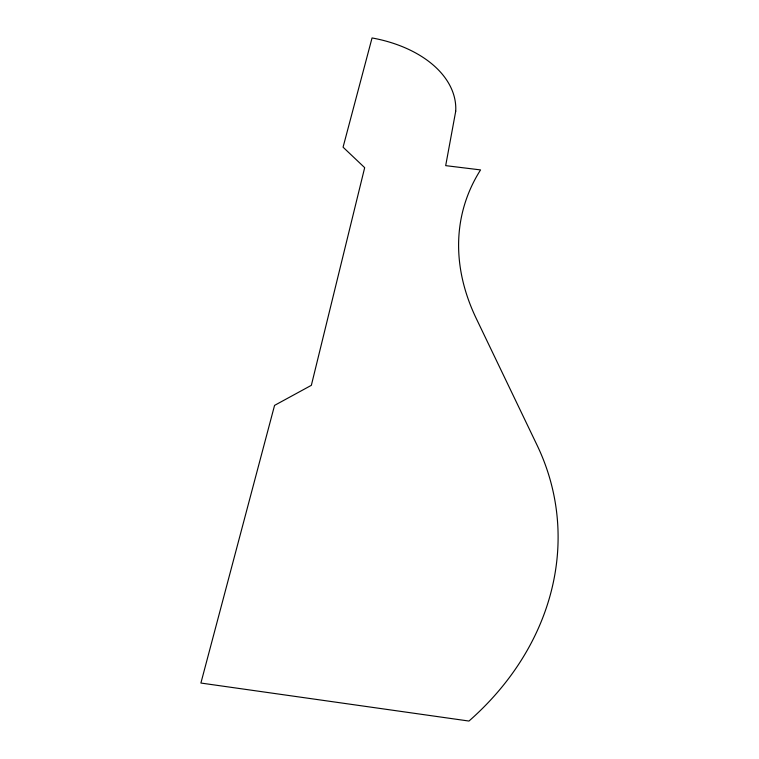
<?xml version="1.0" encoding="UTF-8"?>
<svg xmlns="http://www.w3.org/2000/svg" width="759" height="759" viewBox="0 0 759 759"><rect width="100%" height="100%" fill="white"/><g stroke="black" fill="none" stroke-linecap="round" stroke-linejoin="round"><path stroke-width="1.14" d="M455.723 111.184L445.685 165.642L480.561 169.912A296.873 202.017 15.6 0 0 476.272 318.514L537.087 445.229A298.885 250.935 -9.1 0 1 468.958 721.05L200.898 683.043L274.568 405.382L311.351 385.325L364.681 167.663L343.068 147.189L372.052 37.95A113.366 72.532 0.8 0 1 455.723 111.184"/></g></svg>
